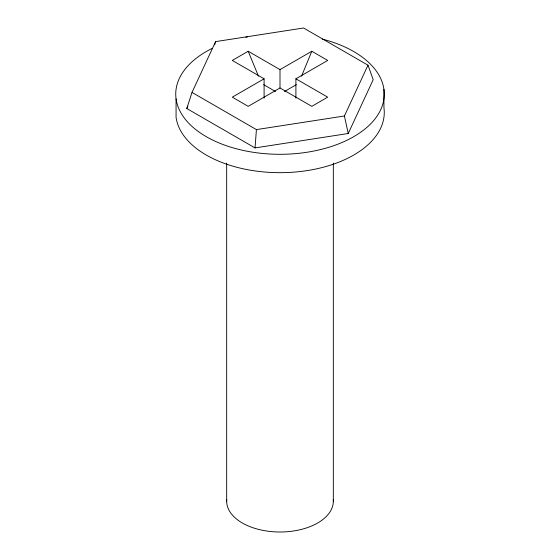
<?xml version="1.0" encoding="UTF-8"?>
<svg xmlns="http://www.w3.org/2000/svg" width="560" height="560" viewBox="0 0 560 560"><rect width="100%" height="100%" fill="white"/><g stroke="black" fill="none" stroke-linecap="round" stroke-linejoin="round"><path stroke-width="0.84" d="M255.024 147.917L256.424 129.605L192.01 92.414L215.586 41.615L303.576 28L367.99 65.191L373.205 79.688L348.236 133.504L255.024 147.917L186.795 108.528L192.01 92.414M214.627 44.891L215.586 41.615M301.539 76.16L311.808 51.254L327.712 60.438L295.904 78.806L295.904 98.042M186.795 108.528L187.894 106.155M348.236 133.504L344.414 115.99L367.99 65.191M311.808 51.254L280 69.622L248.192 51.254L232.288 60.438L264.096 78.806L264.096 98.042M264.096 78.806L232.288 97.167L248.192 106.351L280 87.983L311.808 106.351L327.712 97.167L295.904 78.806M284.452 91.539L296.331 84.679M256.424 129.605L344.414 115.99M263.669 84.679L275.548 91.539M248.192 51.254L258.461 76.16M383.936 89.285L383.936 107.653A104.265 60.2 0 0 1 288.351 172.48A104.265 60.2 0 0 1 176.064 117.292L176.064 98.931M333.326 163.142L333.326 501.214M280 69.622L280 87.983M226.674 163.142L226.674 501.214M322.357 39.102A104.265 60.2 0 0 1 368.025 126.371A104.265 60.2 0 0 1 211.792 139.636A104.265 60.2 0 0 1 212.009 48.468M245.854 37.226A104.265 60.2 0 0 1 247.513 36.904M333.249 499.611A53.326 30.786 0 0 1 280 532A53.326 30.786 0 0 1 226.751 499.611"/></g></svg>
